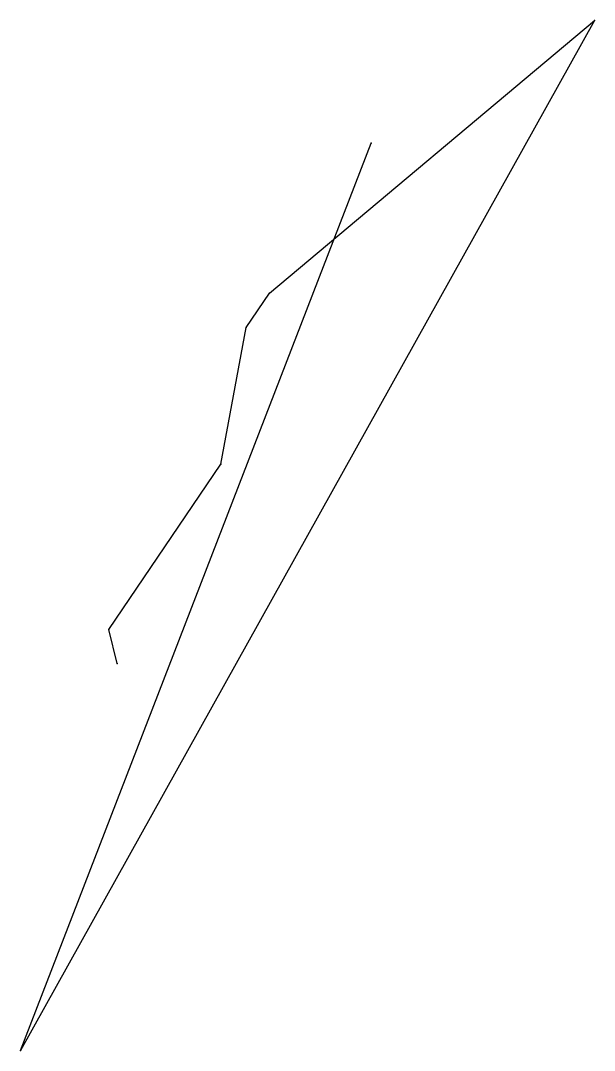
# Model space of a CAD drawing. Extents: x -14627 to -8001, y 5098212 to 5110110.
import ezdxf

# ---------------------------------------------------------------- set-up
doc = ezdxf.new("R2010")
doc.units = 0

msp = doc.modelspace()

# ---------------------------------------------------------------- linework, layer by layer
at = {"layer": 'COTAS_PUNTOS'}
for p in [(-8001.47, 5110109.93, 499), (-10577.9, 5108693.92, 469), (-11753.88, 5106959.97, 463), (-12024.28, 5106562.81, 440), (-12316.56, 5104984.33, 405), (-13606.68, 5103073.25, 376), (-13513.47, 5102683.23, 376), (-14627.18, 5098211.7, 355)]:
    msp.add_point(p, dxfattribs=at)
at = {"layer": 'ITINERARIO_2D'}
msp.add_lwpolyline([(-13513.47, 5102683.23), (-13606.68, 5103073.25), (-12316.56, 5104984.33), (-12024.28, 5106562.81), (-11753.88, 5106959.97), (-8001.47, 5110109.93), (-14627.18, 5098211.7), (-10577.9, 5108693.92)], dxfattribs=at)

doc.saveas('drawing.dxf')
